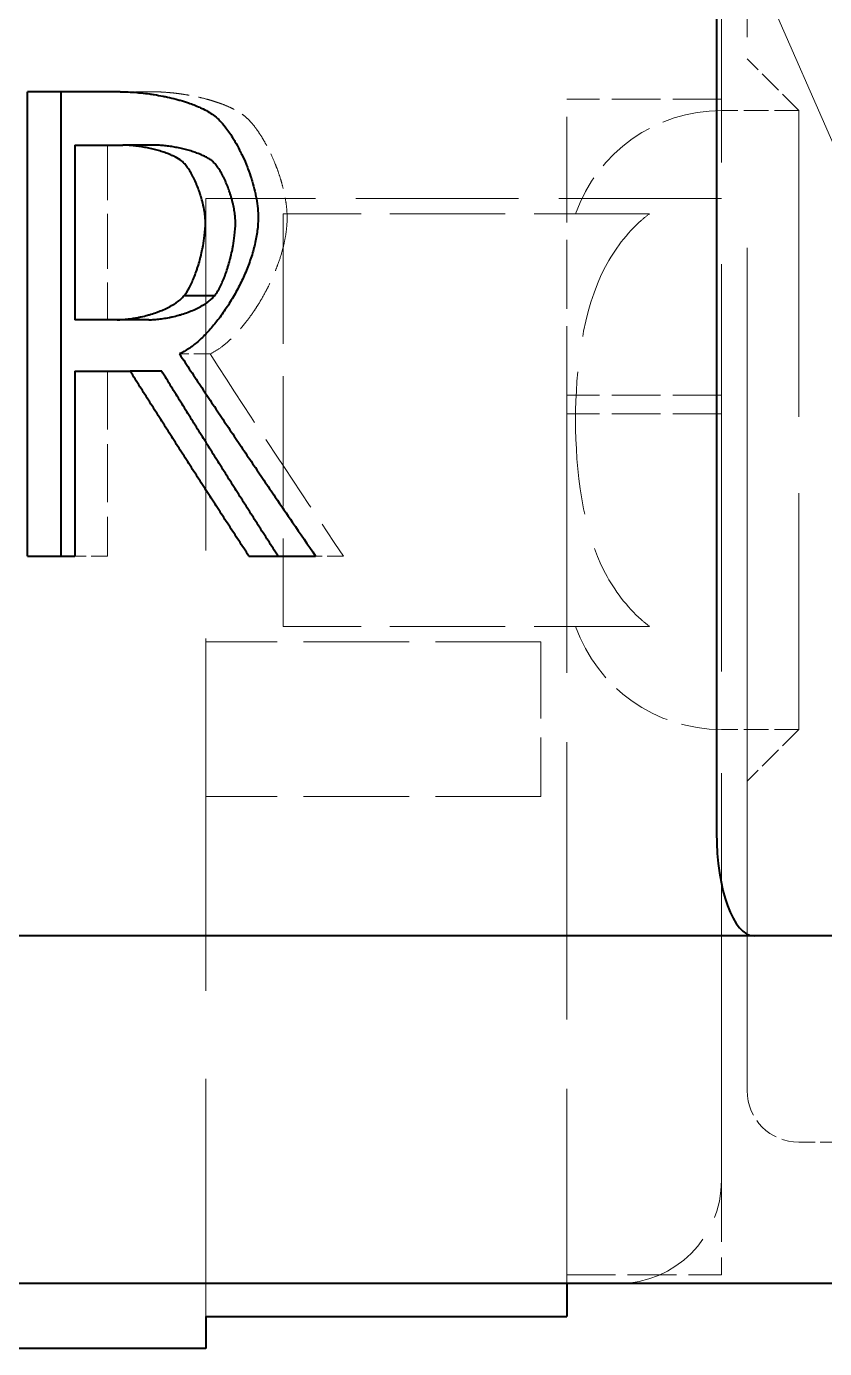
# Model space of a CAD drawing. Header units: millimetres. Extents: x 0 to 51860, y 0 to 5940.
# Drawn here: x 5297.18 to 5312.66, y 1701.75 to 1727.38 of the extents above; entities that cross this region are included whole.
import ezdxf

# ---------------------------------------------------------------- set-up
doc = ezdxf.new("R2010")
doc.units = ezdxf.units.MM
doc.header["$LTSCALE"] = 10
doc.linetypes.add('DASHED', pattern=[0.2067, 0.1654, -0.0413])
doc.layers.add('가려진 것(ISO)', color=2, linetype='DASHED', lineweight=18)
doc.layers.add('가시적인 것(ISO)', color=3, linetype='Continuous', lineweight=40)

msp = doc.modelspace()

# ---------------------------------------------------------------- linework, layer by layer
at = {"layer": '가려진 것(ISO)', "ltscale": 9.879222}
msp.add_line((5311.1612, 1706.7463), (5311.1612, 1732.7463), dxfattribs=at)
at = {"layer": '가려진 것(ISO)', "ltscale": 4.773546}
msp.add_line((5310.6612, 1705.0063), (5310.6612, 1730.0688), dxfattribs=at)
at = {"layer": '가려진 것(ISO)', "ltscale": 3.466353}
msp.add_line((5318.6218, 1711.8257), (5311.343, 1728.5063), dxfattribs=at)
at = {"layer": '가려진 것(ISO)', "ltscale": 0.269265}
for p, q in [((5312.1612, 1725.7463), (5311.1612, 1726.7463)), ((5312.1612, 1713.7463), (5311.1612, 1712.7463))]:
    msp.add_line(p, q, dxfattribs=at)
at = {"layer": '가려진 것(ISO)', "ltscale": 0.19037}
for p, q in [((5299.6159, 1726.11), (5299.001, 1726.11)), ((5300.7444, 1721.0266), (5300.1525, 1721.0266)), ((5298.7554, 1717.11), (5298.1231, 1717.11)), ((5303.331, 1717.11), (5302.7916, 1717.11)), ((5312.1612, 1705.7463), (5313.1612, 1705.7463))]:
    msp.add_line(p, q, dxfattribs=at)
at = {"layer": '가려진 것(ISO)', "ltscale": 0.957309}
msp.add_line((5307.6612, 1724.0415), (5307.6612, 1725.9648), dxfattribs=at)
at = {"layer": '가려진 것(ISO)', "ltscale": 0.571309}
for p, q in [((5310.6612, 1725.9648), (5307.6612, 1725.9648)), ((5307.6612, 1724.0381), (5310.6612, 1724.0381)), ((5310.6612, 1720.2255), (5307.6612, 1720.2255)), ((5310.6612, 1719.8659), (5307.6612, 1719.8659)), ((5307.6612, 1703.1726), (5310.6612, 1703.1726))]:
    msp.add_line(p, q, dxfattribs=at)
at = {"layer": '가려진 것(ISO)', "ltscale": 0.285604}
for p, q in [((5312.1612, 1725.7463), (5310.6612, 1725.7463)), ((5312.1612, 1713.7463), (5310.6612, 1713.7463))]:
    msp.add_line(p, q, dxfattribs=at)
at = {"layer": '가려진 것(ISO)', "ltscale": 3.590168}
msp.add_line((5312.1612, 1725.7463), (5312.1612, 1713.7463), dxfattribs=at)
at = {"layer": '가려진 것(ISO)', "ltscale": 0.644472}
msp.add_line((5298.7554, 1725.0744), (5298.7554, 1721.6903), dxfattribs=at)
at = {"layer": '가려진 것(ISO)', "ltscale": 4.127916}
msp.add_line((5300.6612, 1724.0415), (5300.6612, 1702.3695), dxfattribs=at)
at = {"layer": '가려진 것(ISO)', "ltscale": 1.904597}
msp.add_line((5310.6612, 1724.0415), (5300.6612, 1724.0415), dxfattribs=at)
at = {"layer": '가려진 것(ISO)', "ltscale": 0.810726}
msp.add_line((5307.6612, 1720.2255), (5307.6612, 1724.0381), dxfattribs=at)
at = {"layer": '가려진 것(ISO)', "ltscale": 1.353522}
for p, q in [((5309.2679, 1723.7463), (5302.1612, 1723.7463)), ((5309.2679, 1715.7463), (5302.1612, 1715.7463))]:
    msp.add_line(p, q, dxfattribs=at)
at = {"layer": '가려진 것(ISO)', "ltscale": 1.523657}
msp.add_line((5302.1612, 1723.7463), (5302.1612, 1715.7463), dxfattribs=at)
at = {"layer": '가려진 것(ISO)', "ltscale": 0.681979}
msp.add_line((5298.7554, 1720.6911), (5298.7554, 1717.11), dxfattribs=at)
at = {"layer": '가려진 것(ISO)', "ltscale": 3.251737}
msp.add_line((5307.6612, 1720.2255), (5307.6612, 1703.1726), dxfattribs=at)
at = {"layer": '가려진 것(ISO)', "ltscale": 1.237953}
for p, q in [((5307.1612, 1715.4463), (5300.6612, 1715.4463)), ((5307.1612, 1712.4463), (5300.6612, 1712.4463))]:
    msp.add_line(p, q, dxfattribs=at)
at = {"layer": '가려진 것(ISO)', "ltscale": 0.897467}
msp.add_line((5307.1612, 1715.4463), (5307.1612, 1712.4463), dxfattribs=at)
at = {"layer": '가려진 것(ISO)', "ltscale": 0.721743}
msp.add_line((5310.6612, 1705.0063), (5310.6612, 1703.1726), dxfattribs=at)
at = {"layer": '가려진 것(ISO)', "ltscale": 0.083539}
msp.add_line((5307.6612, 1703.1726), (5307.6612, 1703.0063), dxfattribs=at)
at = {"layer": '가려진 것(ISO)', "ltscale": 0.703281}
for centre, start, end in [((5310.6612, 1722.7463), 90, 160.52878), ((5310.6612, 1716.7463), 199.47122, 270)]:
    msp.add_arc(centre, 3, start, end, dxfattribs=at)
at = {"layer": '가려진 것(ISO)', "ltscale": 0.299089}
msp.add_arc((5312.1612, 1706.7463), 1, 180, 270, dxfattribs=at)
at = {"layer": '가려진 것(ISO)', "ltscale": 1.163516}
msp.add_arc((5308.6612, 1705.0063), 2, 270, 0, dxfattribs=at)
at = {"layer": '가려진 것(ISO)', "ltscale": 0.441365}
msp.add_open_spline([(5299.6159, 1726.11), (5299.6657, 1726.11), (5299.717, 1726.1089), (5299.822, 1726.1042), (5299.8756, 1726.1008), (5299.9573, 1726.0939), (5299.9847, 1726.0913), (5300.0674, 1726.0827), (5300.1231, 1726.0759), (5300.207, 1726.064), (5300.2351, 1726.0597), (5300.3192, 1726.0462), (5300.3753, 1726.036), (5300.459, 1726.0192), (5300.4868, 1726.0133), (5300.5698, 1725.9948), (5300.6246, 1725.9815), (5300.7054, 1725.9598), (5300.7321, 1725.9523), (5300.8114, 1725.9291), (5300.8631, 1725.9126), (5300.9384, 1725.8862), (5300.9631, 1725.8772), (5301.0359, 1725.8493), (5301.0828, 1725.8297), (5301.1499, 1725.7988), (5301.1717, 1725.7883), (5301.2355, 1725.7558), (5301.2756, 1725.7332), (5301.3505, 1725.6861), (5301.3853, 1725.6615), (5301.4168, 1725.636)], degree=3, knots=[0, 0, 0, 0, 0.0833333, 0.0833333, 0.1666667, 0.1666667, 0.2083333, 0.2083333, 0.2916667, 0.2916667, 0.3333333, 0.3333333, 0.4166667, 0.4166667, 0.4583333, 0.4583333, 0.5416667, 0.5416667, 0.5833333, 0.5833333, 0.6666667, 0.6666667, 0.7083333, 0.7083333, 0.7916667, 0.7916667, 0.8333333, 0.8333333, 0.9166667, 0.9166667, 1, 1, 1, 1], dxfattribs=at)
at = {"layer": '가려진 것(ISO)', "ltscale": 0.433114}
msp.add_open_spline([(5301.4168, 1725.636), (5301.4484, 1725.6104), (5301.4804, 1725.5804), (5301.5126, 1725.5464), (5301.5448, 1725.5124), (5301.5771, 1725.4744), (5301.6093, 1725.4329), (5301.6253, 1725.4121), (5301.6414, 1725.3905), (5301.6574, 1725.3681), (5301.6893, 1725.3233), (5301.721, 1725.2753), (5301.7521, 1725.2245), (5301.7676, 1725.1992), (5301.783, 1725.1731), (5301.7982, 1725.1465), (5301.8287, 1725.0932), (5301.8584, 1725.0375), (5301.8871, 1724.9799), (5301.9014, 1724.9511), (5301.9155, 1724.9218), (5301.9293, 1724.8921), (5301.957, 1724.8327), (5301.9834, 1724.7716), (5302.0084, 1724.7094), (5302.0209, 1724.6783), (5302.033, 1724.6469), (5302.0447, 1724.6153), (5302.0682, 1724.5521), (5302.09, 1724.4881), (5302.11, 1724.4237), (5302.12, 1724.3914), (5302.1295, 1724.3591), (5302.1384, 1724.3268), (5302.1564, 1724.2622), (5302.1723, 1724.1974), (5302.1859, 1724.1331), (5302.1927, 1724.1009), (5302.1989, 1724.0689), (5302.2045, 1724.037), (5302.2156, 1723.9732), (5302.2243, 1723.9102), (5302.2301, 1723.8483), (5302.236, 1723.7864), (5302.2391, 1723.7257), (5302.2391, 1723.6668)], degree=3, knots=[0, 0, 0, 0, 0.0833333, 0.0833333, 0.0833333, 0.1666667, 0.1666667, 0.1666667, 0.2083333, 0.2083333, 0.2083333, 0.2916667, 0.2916667, 0.2916667, 0.3333333, 0.3333333, 0.3333333, 0.4166667, 0.4166667, 0.4166667, 0.4583333, 0.4583333, 0.4583333, 0.5416667, 0.5416667, 0.5416667, 0.5833333, 0.5833333, 0.5833333, 0.6666667, 0.6666667, 0.6666667, 0.7083333, 0.7083333, 0.7083333, 0.7916667, 0.7916667, 0.7916667, 0.8333333, 0.8333333, 0.8333333, 0.9166667, 0.9166667, 0.9166667, 1, 1, 1, 1], dxfattribs=at)
at = {"layer": '가려진 것(ISO)', "ltscale": 0.63938}
msp.add_open_spline([(5302.2391, 1723.6668), (5302.2391, 1723.5847), (5302.2334, 1723.5002), (5302.2226, 1723.4141), (5302.2118, 1723.328), (5302.1959, 1723.2402), (5302.1754, 1723.1516), (5302.1652, 1723.1073), (5302.1538, 1723.0628), (5302.1413, 1723.0181), (5302.1164, 1722.9289), (5302.0872, 1722.8391), (5302.0543, 1722.7497), (5302.0378, 1722.705), (5302.0204, 1722.6604), (5302.0021, 1722.616), (5301.9656, 1722.5271), (5301.9256, 1722.439), (5301.8827, 1722.3523), (5301.8612, 1722.309), (5301.839, 1722.2661), (5301.8162, 1722.2236), (5301.7705, 1722.1387), (5301.7223, 1722.0557), (5301.6719, 1721.9754), (5301.6467, 1721.9352), (5301.621, 1721.8958), (5301.5949, 1721.8571), (5301.5426, 1721.7796), (5301.4886, 1721.7053), (5301.4333, 1721.6349), (5301.4056, 1721.5997), (5301.3776, 1721.5654), (5301.3494, 1721.5322), (5301.293, 1721.4659), (5301.2356, 1721.4038), (5301.1778, 1721.3468), (5301.1489, 1721.3183), (5301.1199, 1721.2911), (5301.0908, 1721.2652), (5301.0327, 1721.2134), (5300.9745, 1721.1672), (5300.9165, 1721.1271), (5300.8586, 1721.0871), (5300.8011, 1721.0533), (5300.7444, 1721.0266)], degree=3, knots=[0, 0, 0, 0, 0.0833333, 0.0833333, 0.0833333, 0.1666667, 0.1666667, 0.1666667, 0.2083333, 0.2083333, 0.2083333, 0.2916667, 0.2916667, 0.2916667, 0.3333333, 0.3333333, 0.3333333, 0.4166667, 0.4166667, 0.4166667, 0.4583333, 0.4583333, 0.4583333, 0.5416667, 0.5416667, 0.5416667, 0.5833333, 0.5833333, 0.5833333, 0.6666667, 0.6666667, 0.6666667, 0.7083333, 0.7083333, 0.7083333, 0.7916667, 0.7916667, 0.7916667, 0.8333333, 0.8333333, 0.8333333, 0.9166667, 0.9166667, 0.9166667, 1, 1, 1, 1], dxfattribs=at)
at = {"layer": '가려진 것(ISO)', "ltscale": 1.677865}
msp.add_open_spline([(5309.2679, 1723.7463), (5309.2095, 1723.7029), (5309.1542, 1723.658), (5308.835, 1723.3789), (5308.5785, 1723.0374), (5307.9615, 1721.867), (5307.8328, 1720.7135), (5307.8328, 1719.7463), (5307.8328, 1718.7791), (5307.9615, 1717.6256), (5308.5785, 1716.4552), (5308.835, 1716.1137), (5309.1542, 1715.8345), (5309.2095, 1715.7896), (5309.2679, 1715.7463)], degree=3, knots=[1.81413161, 1.81413161, 1.81413161, 1.81413161, 1.83457276, 1.83457276, 1.9413441, 1.9413441, 2.23150357, 2.23150357, 2.23150357, 2.52166304, 2.52166304, 2.62843438, 2.62843438, 2.64887553, 2.64887553, 2.64887553, 2.64887553], dxfattribs=at)
at = {"layer": '가려진 것(ISO)', "ltscale": 0.9558}
msp.add_open_spline([(5300.7444, 1721.0266), (5301.5875, 1719.7211), (5302.4503, 1718.4156), (5303.331, 1717.11)], degree=3, dxfattribs=at)
at = {"layer": '가시적인 것(ISO)'}
for p, q in [((5310.5659, 1746.2053), (5310.5659, 1711.7463)), ((5297.2055, 1717.11), (5297.2055, 1726.11)), ((5299.001, 1726.11), (5297.2055, 1726.11)), ((5297.8561, 1717.11), (5297.8561, 1726.11)), ((5298.1231, 1725.0744), (5299.0528, 1725.0744)), ((5298.1231, 1725.0744), (5298.1231, 1721.6903)), ((5299.6667, 1725.0744), (5299.0528, 1725.0744)), ((5300.8309, 1722.157), (5300.2407, 1722.157)), ((5298.9436, 1721.6903), (5298.1231, 1721.6903)), ((5299.5596, 1721.6903), (5298.9436, 1721.6903)), ((5298.1231, 1720.6911), (5299.197, 1720.6911)), ((5298.1231, 1720.6911), (5298.1231, 1717.11)), ((5299.808, 1720.6911), (5299.197, 1720.6911)), ((5297.2055, 1717.11), (5298.1231, 1717.11)), ((5301.4967, 1717.11), (5302.7916, 1717.11)), ((5311.2961, 1709.7463), (5281.6412, 1709.7463)), ((5345.0262, 1709.7463), (5311.2961, 1709.7463)), ((5360.1578, 1703.0063), (5296.1612, 1703.0063)), ((5307.6612, 1703.0063), (5307.6612, 1702.3695)), ((5300.6612, 1702.3695), (5300.6612, 1701.7463)), ((5300.6612, 1702.3695), (5307.6612, 1702.3695)), ((5300.6612, 1701.7463), (5296.6612, 1701.7463))]:
    msp.add_line(p, q, dxfattribs=at)
msp.add_ellipse((5311.2961, 1711.7463), major_axis=(0, -2), ratio=0.36509, start_param=4.7124109, end_param=6.2831891, dxfattribs=at)
for points, knots in [([(5299.001, 1726.11), (5299.0518, 1726.11), (5299.1042, 1726.1089), (5299.1578, 1726.1066), (5299.2113, 1726.1042), (5299.266, 1726.1008), (5299.3216, 1726.0962), (5299.3493, 1726.0939), (5299.3773, 1726.0913), (5299.4054, 1726.0885), (5299.4616, 1726.0827), (5299.5185, 1726.0759), (5299.5756, 1726.068), (5299.6041, 1726.064), (5299.6327, 1726.0597), (5299.6614, 1726.0552), (5299.7186, 1726.0462), (5299.7759, 1726.036), (5299.8328, 1726.0248), (5299.8612, 1726.0192), (5299.8896, 1726.0133), (5299.9178, 1726.0071), (5299.9743, 1725.9948), (5300.0302, 1725.9815), (5300.0852, 1725.967), (5300.1126, 1725.9598), (5300.1399, 1725.9523), (5300.1668, 1725.9446), (5300.2207, 1725.9291), (5300.2735, 1725.9126), (5300.3247, 1725.895), (5300.4015, 1725.8687), (5300.4749, 1725.84), (5300.5433, 1725.8091), (5300.5661, 1725.7988), (5300.5884, 1725.7883), (5300.6101, 1725.7774), (5300.6534, 1725.7558), (5300.6944, 1725.7332), (5300.7326, 1725.7096), (5300.7709, 1725.6861), (5300.8063, 1725.6615), (5300.8385, 1725.636)], [0, 0, 0, 0, 0.0833333, 0.0833333, 0.0833333, 0.1666667, 0.1666667, 0.1666667, 0.2083333, 0.2083333, 0.2083333, 0.2916667, 0.2916667, 0.2916667, 0.3333333, 0.3333333, 0.3333333, 0.4166667, 0.4166667, 0.4166667, 0.4583333, 0.4583333, 0.4583333, 0.5416667, 0.5416667, 0.5416667, 0.5833333, 0.5833333, 0.5833333, 0.6666667, 0.6666667, 0.6666667, 0.7916667, 0.7916667, 0.7916667, 0.8333333, 0.8333333, 0.8333333, 0.9166667, 0.9166667, 0.9166667, 1, 1, 1, 1]), ([(5300.8385, 1725.636), (5300.8707, 1725.6104), (5300.9034, 1725.5804), (5300.9362, 1725.5464), (5300.969, 1725.5124), (5301.002, 1725.4744), (5301.0348, 1725.4329), (5301.0841, 1725.3707), (5301.133, 1725.3006), (5301.1806, 1725.2245), (5301.1964, 1725.1992), (5301.2121, 1725.1731), (5301.2277, 1725.1465), (5301.2587, 1725.0932), (5301.289, 1725.0375), (5301.3183, 1724.9799), (5301.333, 1724.9511), (5301.3473, 1724.9218), (5301.3614, 1724.8921), (5301.3896, 1724.8327), (5301.4166, 1724.7716), (5301.4421, 1724.7094), (5301.4548, 1724.6783), (5301.4672, 1724.6469), (5301.4792, 1724.6153), (5301.5031, 1724.5521), (5301.5254, 1724.4881), (5301.5457, 1724.4237), (5301.5559, 1724.3914), (5301.5656, 1724.3591), (5301.5748, 1724.3268), (5301.5931, 1724.2622), (5301.6093, 1724.1974), (5301.6232, 1724.1331), (5301.6301, 1724.1009), (5301.6364, 1724.0689), (5301.6421, 1724.037), (5301.6535, 1723.9732), (5301.6623, 1723.9102), (5301.6683, 1723.8483), (5301.6743, 1723.7864), (5301.6774, 1723.7257), (5301.6774, 1723.6668)], [0, 0, 0, 0, 0.0833333, 0.0833333, 0.0833333, 0.1666667, 0.1666667, 0.1666667, 0.2916667, 0.2916667, 0.2916667, 0.3333333, 0.3333333, 0.3333333, 0.4166667, 0.4166667, 0.4166667, 0.4583333, 0.4583333, 0.4583333, 0.5416667, 0.5416667, 0.5416667, 0.5833333, 0.5833333, 0.5833333, 0.6666667, 0.6666667, 0.6666667, 0.7083333, 0.7083333, 0.7083333, 0.7916667, 0.7916667, 0.7916667, 0.8333333, 0.8333333, 0.8333333, 0.9166667, 0.9166667, 0.9166667, 1, 1, 1, 1]), ([(5300.1936, 1724.7681), (5300.1593, 1724.796), (5300.1156, 1724.8232), (5300.0647, 1724.849), (5300.0519, 1724.8555), (5300.0388, 1724.8618), (5300.0252, 1724.8681), (5299.998, 1724.8807), (5299.9693, 1724.8929), (5299.9391, 1724.9047), (5299.924, 1724.9106), (5299.9086, 1724.9164), (5299.8929, 1724.922), (5299.8615, 1724.9334), (5299.8289, 1724.9443), (5299.7953, 1724.9546), (5299.7786, 1724.9598), (5299.7616, 1724.9649), (5299.7444, 1724.9698), (5299.71, 1724.9796), (5299.6748, 1724.9889), (5299.6392, 1724.9976), (5299.6213, 1725.0019), (5299.6034, 1725.0061), (5299.5854, 1725.0101), (5299.5493, 1725.0182), (5299.5129, 1725.0256), (5299.4764, 1725.0322), (5299.4581, 1725.0356), (5299.4398, 1725.0388), (5299.4216, 1725.0417), (5299.3851, 1725.0477), (5299.3487, 1725.0529), (5299.3126, 1725.0573), (5299.2946, 1725.0595), (5299.2766, 1725.0615), (5299.2588, 1725.0633), (5299.2231, 1725.0669), (5299.1879, 1725.0697), (5299.1535, 1725.0716), (5299.1191, 1725.0734), (5299.0855, 1725.0744), (5299.0528, 1725.0744)], [0, 0, 0, 0, 0.1666667, 0.1666667, 0.1666667, 0.2083333, 0.2083333, 0.2083333, 0.2916667, 0.2916667, 0.2916667, 0.3333333, 0.3333333, 0.3333333, 0.4166667, 0.4166667, 0.4166667, 0.4583333, 0.4583333, 0.4583333, 0.5416667, 0.5416667, 0.5416667, 0.5833333, 0.5833333, 0.5833333, 0.6666667, 0.6666667, 0.6666667, 0.7083333, 0.7083333, 0.7083333, 0.7916667, 0.7916667, 0.7916667, 0.8333333, 0.8333333, 0.8333333, 0.9166667, 0.9166667, 0.9166667, 1, 1, 1, 1]), ([(5300.7848, 1724.7681), (5300.768, 1724.782), (5300.7297, 1724.8096), (5300.6717, 1724.8427), (5300.6072, 1724.8746), (5300.5508, 1724.899), (5300.4753, 1724.9279), (5300.4113, 1724.9497), (5300.328, 1724.975), (5300.2591, 1724.9936), (5300.1711, 1725.0145), (5300.0997, 1725.0293), (5300.0102, 1725.0451), (5299.9388, 1725.0555), (5299.8508, 1725.0656), (5299.7646, 1725.0725), (5299.6987, 1725.0744), (5299.6667, 1725.0744)], [0, 0, 0, 0, 0.0833333, 0.1666667, 0.2083333, 0.2916667, 0.3333333, 0.4166667, 0.4583333, 0.5416667, 0.5833333, 0.6666667, 0.7083333, 0.7916667, 0.8333333, 0.9166667, 1, 1, 1, 1]), ([(5300.6544, 1723.572), (5300.6544, 1723.6048), (5300.6528, 1723.6391), (5300.6498, 1723.6745), (5300.6468, 1723.7099), (5300.6423, 1723.7464), (5300.6366, 1723.7836), (5300.6279, 1723.8395), (5300.6163, 1723.8971), (5300.6022, 1723.9552), (5300.5974, 1723.9745), (5300.5924, 1723.9939), (5300.5872, 1724.0133), (5300.5766, 1724.0522), (5300.5651, 1724.091), (5300.5525, 1724.1296), (5300.5462, 1724.1488), (5300.5397, 1724.168), (5300.533, 1724.1871), (5300.5196, 1724.2252), (5300.5052, 1724.2628), (5300.4902, 1724.2996), (5300.4826, 1724.318), (5300.4749, 1724.3361), (5300.467, 1724.354), (5300.4512, 1724.3898), (5300.4347, 1724.4246), (5300.4176, 1724.458), (5300.4091, 1724.4746), (5300.4004, 1724.491), (5300.3916, 1724.5069), (5300.374, 1724.5388), (5300.3559, 1724.5691), (5300.3374, 1724.5974), (5300.3282, 1724.6116), (5300.3189, 1724.6253), (5300.3094, 1724.6384), (5300.2906, 1724.6648), (5300.2715, 1724.689), (5300.2521, 1724.7107), (5300.2328, 1724.7324), (5300.2132, 1724.7517), (5300.1936, 1724.7681)], [0, 0, 0, 0, 0.0833333, 0.0833333, 0.0833333, 0.1666667, 0.1666667, 0.1666667, 0.2916667, 0.2916667, 0.2916667, 0.3333333, 0.3333333, 0.3333333, 0.4166667, 0.4166667, 0.4166667, 0.4583333, 0.4583333, 0.4583333, 0.5416667, 0.5416667, 0.5416667, 0.5833333, 0.5833333, 0.5833333, 0.6666667, 0.6666667, 0.6666667, 0.7083333, 0.7083333, 0.7083333, 0.7916667, 0.7916667, 0.7916667, 0.8333333, 0.8333333, 0.8333333, 0.9166667, 0.9166667, 0.9166667, 1, 1, 1, 1]), ([(5301.2364, 1723.572), (5301.2364, 1723.6048), (5301.2333, 1723.6733), (5301.2224, 1723.7646), (5301.2066, 1723.8587), (5301.1904, 1723.9357), (5301.1659, 1724.0327), (5301.1431, 1724.1105), (5301.1113, 1724.2064), (5301.0832, 1724.2816), (5301.0453, 1724.3725), (5301.013, 1724.442), (5300.9705, 1724.5236), (5300.935, 1724.5842), (5300.8892, 1724.6527), (5300.8423, 1724.7132), (5300.804, 1724.7517), (5300.7848, 1724.7681)], [0, 0, 0, 0, 0.0833333, 0.1666667, 0.2083333, 0.2916667, 0.3333333, 0.4166667, 0.4583333, 0.5416667, 0.5833333, 0.6666667, 0.7083333, 0.7916667, 0.8333333, 0.9166667, 1, 1, 1, 1]), ([(5301.6774, 1723.6668), (5301.6774, 1723.5847), (5301.6717, 1723.5002), (5301.6606, 1723.4141), (5301.6496, 1723.328), (5301.6334, 1723.2402), (5301.6125, 1723.1516), (5301.602, 1723.1073), (5301.5904, 1723.0628), (5301.5777, 1723.0181), (5301.5523, 1722.9289), (5301.5225, 1722.8391), (5301.4889, 1722.7497), (5301.4721, 1722.705), (5301.4543, 1722.6604), (5301.4357, 1722.616), (5301.3984, 1722.5271), (5301.3576, 1722.439), (5301.3138, 1722.3523), (5301.2919, 1722.309), (5301.2693, 1722.2661), (5301.246, 1722.2236), (5301.1994, 1722.1387), (5301.1501, 1722.0557), (5301.0988, 1721.9754), (5301.0731, 1721.9352), (5301.0469, 1721.8958), (5301.0202, 1721.8571), (5300.9669, 1721.7796), (5300.9117, 1721.7053), (5300.8553, 1721.6349), (5300.827, 1721.5997), (5300.7985, 1721.5654), (5300.7697, 1721.5322), (5300.7122, 1721.4659), (5300.6536, 1721.4038), (5300.5946, 1721.3468), (5300.5651, 1721.3183), (5300.5355, 1721.2911), (5300.5059, 1721.2652), (5300.4466, 1721.2134), (5300.3871, 1721.1672), (5300.3281, 1721.1271), (5300.269, 1721.0871), (5300.2103, 1721.0533), (5300.1525, 1721.0266)], [0, 0, 0, 0, 0.0833333, 0.0833333, 0.0833333, 0.1666667, 0.1666667, 0.1666667, 0.2083333, 0.2083333, 0.2083333, 0.2916667, 0.2916667, 0.2916667, 0.3333333, 0.3333333, 0.3333333, 0.4166667, 0.4166667, 0.4166667, 0.4583333, 0.4583333, 0.4583333, 0.5416667, 0.5416667, 0.5416667, 0.5833333, 0.5833333, 0.5833333, 0.6666667, 0.6666667, 0.6666667, 0.7083333, 0.7083333, 0.7083333, 0.7916667, 0.7916667, 0.7916667, 0.8333333, 0.8333333, 0.8333333, 0.9166667, 0.9166667, 0.9166667, 1, 1, 1, 1]), ([(5300.2407, 1722.157), (5300.276, 1722.1984), (5300.3111, 1722.2523), (5300.3449, 1722.3155), (5300.3534, 1722.3314), (5300.3618, 1722.3478), (5300.3701, 1722.3647), (5300.3867, 1722.3986), (5300.403, 1722.4346), (5300.4188, 1722.4724), (5300.4267, 1722.4913), (5300.4345, 1722.5106), (5300.4421, 1722.5304), (5300.4574, 1722.5698), (5300.4722, 1722.6108), (5300.4864, 1722.6529), (5300.4935, 1722.674), (5300.5005, 1722.6954), (5300.5072, 1722.717), (5300.5207, 1722.7602), (5300.5336, 1722.8043), (5300.5457, 1722.8491), (5300.5517, 1722.8714), (5300.5575, 1722.8939), (5300.5631, 1722.9165), (5300.5744, 1722.9617), (5300.5848, 1723.0073), (5300.5942, 1723.0528), (5300.5989, 1723.0755), (5300.6034, 1723.0983), (5300.6076, 1723.121), (5300.6203, 1723.189), (5300.6307, 1723.2566), (5300.6384, 1723.3223), (5300.6488, 1723.4099), (5300.6544, 1723.4942), (5300.6544, 1723.572)], [0, 0, 0, 0, 0.1666667, 0.1666667, 0.1666667, 0.2083333, 0.2083333, 0.2083333, 0.2916667, 0.2916667, 0.2916667, 0.3333333, 0.3333333, 0.3333333, 0.4166667, 0.4166667, 0.4166667, 0.4583333, 0.4583333, 0.4583333, 0.5416667, 0.5416667, 0.5416667, 0.5833333, 0.5833333, 0.5833333, 0.6666667, 0.6666667, 0.6666667, 0.7083333, 0.7083333, 0.7083333, 0.8333333, 0.8333333, 0.8333333, 1, 1, 1, 1]), ([(5300.8309, 1722.157), (5300.8482, 1722.1777), (5300.8827, 1722.2253), (5300.9249, 1722.2985), (5300.9661, 1722.3806), (5300.9979, 1722.4526), (5301.0361, 1722.5493), (5301.0651, 1722.6313), (5301.0991, 1722.7381), (5301.1243, 1722.8264), (5301.1529, 1722.9389), (5301.1732, 1723.03), (5301.1996, 1723.1665), (5301.2267, 1723.3467), (5301.2364, 1723.4942), (5301.2364, 1723.572)], [0, 0, 0, 0, 0.0833333, 0.1666667, 0.2083333, 0.2916667, 0.3333333, 0.4166667, 0.4583333, 0.5416667, 0.5833333, 0.6666667, 0.7083333, 0.8333333, 1, 1, 1, 1]), ([(5298.9436, 1721.6903), (5298.9775, 1721.6903), (5299.0132, 1721.6915), (5299.0503, 1721.694), (5299.0873, 1721.6965), (5299.1257, 1721.7002), (5299.165, 1721.7051), (5299.224, 1721.7124), (5299.2851, 1721.7224), (5299.3471, 1721.7348), (5299.3678, 1721.739), (5299.3885, 1721.7434), (5299.4093, 1721.7481), (5299.4509, 1721.7575), (5299.4927, 1721.7679), (5299.5343, 1721.7794), (5299.5551, 1721.7852), (5299.5758, 1721.7912), (5299.5965, 1721.7975), (5299.6377, 1721.81), (5299.6786, 1721.8235), (5299.7187, 1721.838), (5299.7387, 1721.8453), (5299.7586, 1721.8527), (5299.7781, 1721.8605), (5299.8173, 1721.8759), (5299.8555, 1721.8923), (5299.8923, 1721.9096), (5299.9107, 1721.9183), (5299.9287, 1721.9271), (5299.9463, 1721.9362), (5299.9816, 1721.9544), (5300.0153, 1721.9734), (5300.047, 1721.9933), (5300.0628, 1722.0032), (5300.0782, 1722.0134), (5300.093, 1722.0237), (5300.1225, 1722.0444), (5300.1499, 1722.0659), (5300.1747, 1722.0881), (5300.1994, 1722.1103), (5300.2216, 1722.1333), (5300.2407, 1722.157)], [0, 0, 0, 0, 0.0833333, 0.0833333, 0.0833333, 0.1666667, 0.1666667, 0.1666667, 0.2916667, 0.2916667, 0.2916667, 0.3333333, 0.3333333, 0.3333333, 0.4166667, 0.4166667, 0.4166667, 0.4583333, 0.4583333, 0.4583333, 0.5416667, 0.5416667, 0.5416667, 0.5833333, 0.5833333, 0.5833333, 0.6666667, 0.6666667, 0.6666667, 0.7083333, 0.7083333, 0.7083333, 0.7916667, 0.7916667, 0.7916667, 0.8333333, 0.8333333, 0.8333333, 0.9166667, 0.9166667, 0.9166667, 1, 1, 1, 1]), ([(5299.5596, 1721.6903), (5299.5929, 1721.6903), (5299.6629, 1721.6928), (5299.7569, 1721.7021), (5299.8544, 1721.7157), (5299.9347, 1721.7301), (5300.0364, 1721.7522), (5300.1183, 1721.7732), (5300.2199, 1721.8032), (5300.3, 1721.8303), (5300.3972, 1721.8677), (5300.4721, 1721.9005), (5300.5605, 1721.9449), (5300.6265, 1721.9829), (5300.7017, 1722.0336), (5300.7688, 1722.0873), (5300.8122, 1722.1333), (5300.8309, 1722.157)], [0, 0, 0, 0, 0.0833333, 0.1666667, 0.2083333, 0.2916667, 0.3333333, 0.4166667, 0.4583333, 0.5416667, 0.5833333, 0.6666667, 0.7083333, 0.7916667, 0.8333333, 0.9166667, 1, 1, 1, 1]), ([(5300.1525, 1721.0266), (5300.2241, 1720.9178), (5300.3678, 1720.7002), (5300.548, 1720.4282), (5300.7288, 1720.1562), (5300.8738, 1719.9386), (5301.0556, 1719.6667), (5301.2014, 1719.4491), (5301.3842, 1719.1771), (5301.5309, 1718.9595), (5301.7147, 1718.6875), (5301.8621, 1718.4699), (5302.0839, 1718.1436), (5302.3806, 1717.7084), (5302.6418, 1717.3276), (5302.7916, 1717.11)], [0, 0, 0, 0, 0.04215599, 0.08431197, 0.10538997, 0.14754595, 0.16862395, 0.21077993, 0.23185793, 0.27401391, 0.29509191, 0.33724789, 0.35832589, 0.42155987, 0.50587184, 0.50587184, 0.50587184, 0.50587184]), ([(5301.4967, 1717.11), (5301.4315, 1717.2095), (5301.3014, 1717.4085), (5301.1392, 1717.6571), (5300.9774, 1717.9058), (5300.8484, 1718.1048), (5300.6874, 1718.3535), (5300.559, 1718.5524), (5300.3989, 1718.8011), (5300.2711, 1719), (5300.1118, 1719.2487), (5299.9846, 1719.4477), (5299.8262, 1719.6963), (5299.6997, 1719.8953), (5299.5421, 1720.144), (5299.3848, 1720.3927), (5299.2595, 1720.5916), (5299.197, 1720.6911)], [0, 0, 0, 0, 0.0381103, 0.0762206, 0.09527575, 0.13338605, 0.1524412, 0.19055149, 0.20960664, 0.24771694, 0.26677209, 0.30488239, 0.32393754, 0.36204784, 0.38110299, 0.41921329, 0.45732359, 0.45732359, 0.45732359, 0.45732359]), ([(5302.0619, 1717.11), (5301.998, 1717.2095), (5301.9343, 1717.309), (5301.8069, 1717.5079), (5301.7115, 1717.6571), (5301.553, 1717.9058), (5301.4265, 1718.1048), (5301.2688, 1718.3535), (5301.1429, 1718.5524), (5300.9859, 1718.8011), (5300.8607, 1719), (5300.7045, 1719.2487), (5300.58, 1719.4477), (5300.4246, 1719.6963), (5300.3007, 1719.8953), (5300.1462, 1720.144), (5300.0537, 1720.2932), (5299.9307, 1720.4921), (5299.8693, 1720.5916), (5299.808, 1720.6911)], [0, 0, 0, 0, 0.0381103, 0.0381103, 0.0762206, 0.09527575, 0.13338605, 0.1524412, 0.19055149, 0.20960664, 0.24771694, 0.26677209, 0.30488239, 0.32393754, 0.36204784, 0.38110299, 0.41921329, 0.41921329, 0.45732359, 0.45732359, 0.45732359, 0.45732359])]:
    msp.add_open_spline(points, degree=3, knots=knots, dxfattribs=at)

doc.saveas('drawing.dxf')
